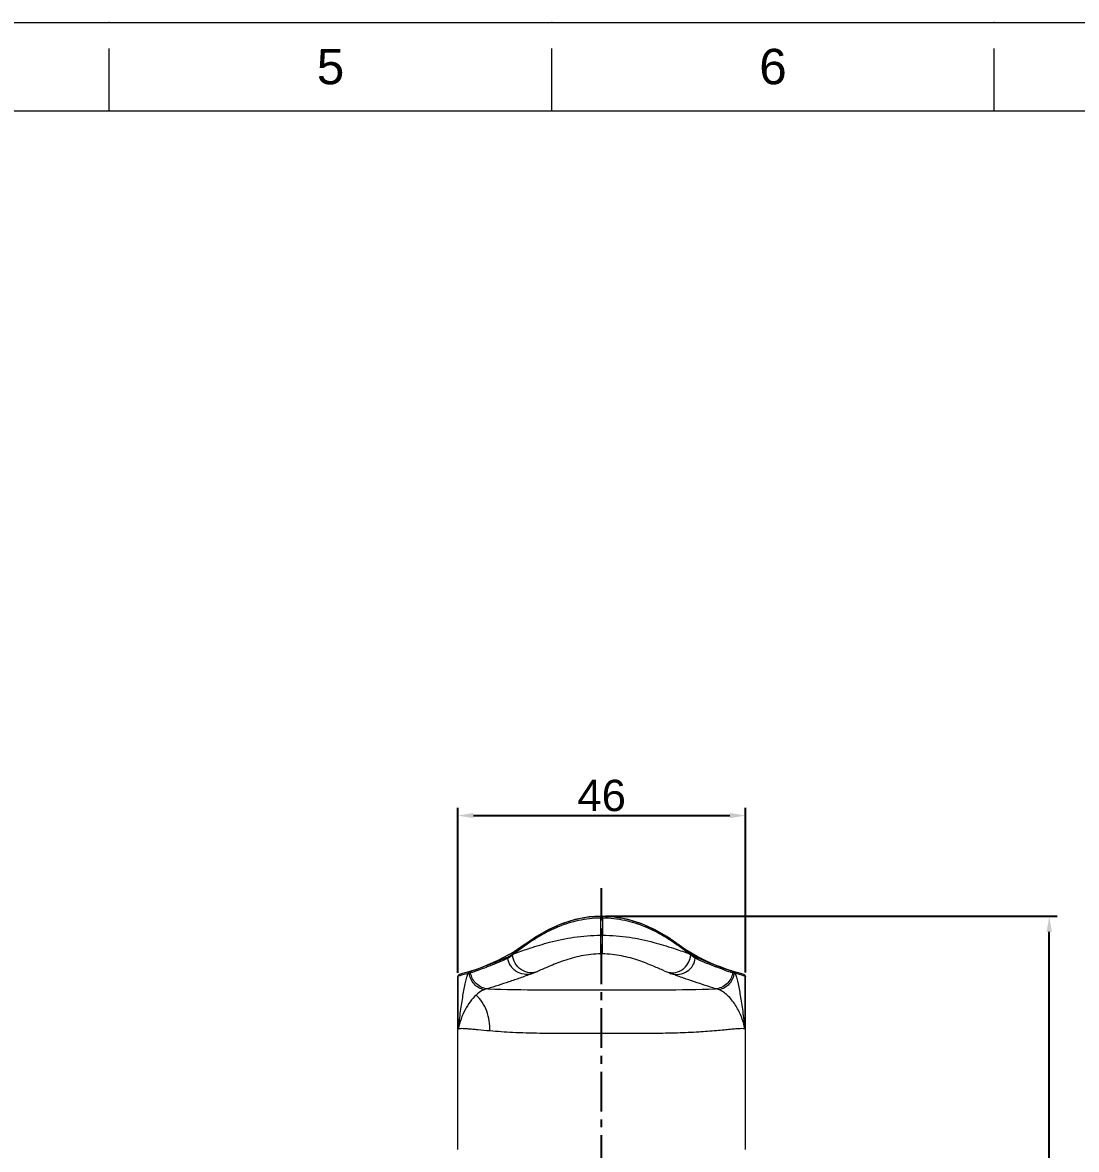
# Model space of a CAD drawing. Header units: millimetres. Extents: x 1991 to 2585, y -545 to -125.
# Drawn here: x 2273.7 to 2442.1, y -305.4 to -125.4 of the extents above; entities that cross this region are included whole.
import ezdxf

# ---------------------------------------------------------------- set-up
doc = ezdxf.new("R2010")
doc.units = ezdxf.units.MM
doc.header["$LTSCALE"] = 0.1
doc.linetypes.add('CENTERX2', pattern=[101.6, 63.5, -12.7, 12.7, -12.7])
doc.layers.get('0').update_dxf_attribs({"lineweight": 13})
doc.layers.add('CENTER', color=1, linetype='CENTERX2')
doc.layers.add('DIM', color=3, linetype='Continuous', lineweight=9)
doc.styles.get("Standard").update_dxf_attribs({"font": 'arial.ttf'})
doc.dimstyles.new('ISO-25', dxfattribs={"dimtxt": 2.5, "dimasz": 2.5, "dimexe": 1.25, "dimexo": 0.625, "dimtad": 1, "dimtxsty": 'Standard', "dimcen": 2.5, "dimadec": 0, "dimazin": 0, "dimtfac": 1, "dimtmove": 0, "dimatfit": 3, "dimfxl": 0, "dimarcsym": 0})

# ---------------------------------------------------------------- blocks, each defined once
blk = doc.blocks.new('*D12')
at = {"layer": 'Defpoints', "color": 0}
for p in [(2389.24, -252.1), (2343.25, -277.86), (2389.24, -277.8)]:
    blk.add_point(p, dxfattribs=at)
at = {"layer": 'DIM', "color": 3, "linetype": 'ByBlock', "lineweight": -2}
for p, q in [((2343.25, -277.24), (2343.25, -250.85)), ((2389.24, -277.17), (2389.24, -250.85)), ((2345.75, -252.1), (2386.74, -252.1))]:
    blk.add_line(p, q, dxfattribs=at)
at = {"layer": 'DIM', "color": 3}
for points in [[(2345.75, -251.68), (2345.75, -252.52), (2343.25, -252.1)], [(2386.74, -251.68), (2386.74, -252.52), (2389.24, -252.1)]]:
    blk.add_solid(points, dxfattribs=at)
at = {"layer": 'DIM', "color": 3, "insert": (2366.25, -248.92), "char_height": 5, "attachment_point": 5}
blk.add_mtext('46', dxfattribs=at)
blk = doc.blocks.new('*D14')
at = {"layer": 'Defpoints', "color": 0}
for p in [(2366.25, -268.18), (2437.78, -268.18), (2389.25, -408.01)]:
    blk.add_point(p, dxfattribs=at)
at = {"layer": 'DIM', "color": 3, "linetype": 'ByBlock', "lineweight": -2}
for p, q in [((2366.88, -268.18), (2439.03, -268.18)), ((2437.78, -405.51), (2437.78, -270.68)), ((2389.87, -408.01), (2439.03, -408.01))]:
    blk.add_line(p, q, dxfattribs=at)
at = {"layer": 'DIM', "color": 3}
for points in [[(2437.36, -270.68), (2438.19, -270.68), (2437.78, -268.18)], [(2437.36, -405.51), (2438.19, -405.51), (2437.78, -408.01)]]:
    blk.add_solid(points, dxfattribs=at)
at = {"layer": 'DIM', "color": 3, "insert": (2434.15, -338.1), "char_height": 5, "attachment_point": 5, "rotation": 90}
blk.add_mtext('139,8', dxfattribs=at)

msp = doc.modelspace()

# ---------------------------------------------------------------- linework, layer by layer
for p, q in [((2287.572, -139.541), (2287.572, -129.541)), ((2358.279, -139.541), (2358.279, -129.541)), ((2428.986, -139.541), (2428.986, -129.541)), ((2570.4, -139.541), (2004.744, -139.541))]:
    msp.add_line(p, q)
at = {"color": 7, "linetype": 'Continuous'}
for p, q in [((2366.075, -268.182), (2366.093, -268.182)), ((2366.096, -268.481), (2366.093, -268.181)), ((2366.405, -268.481), (2366.408, -268.181)), ((2368.265, -268.299), (2366.408, -268.181)), ((2366.096, -271.212), (2366.096, -268.481)), ((2366.405, -268.481), (2366.405, -271.212)), ((2366.116, -274.201), (2366.096, -271.212)), ((2366.382, -274.202), (2366.405, -271.212)), ((2354.055, -272.67), (2352.273, -273.867)), ((2354.152, -272.795), (2354.142, -272.802)), ((2378.276, -272.546), (2378.446, -272.669)), ((2378.358, -272.801), (2378.342, -272.79)), ((2351.196, -274.723), (2351.382, -274.644)), ((2351.433, -274.828), (2351.278, -274.918)), ((2352.376, -274.111), (2352.021, -274.393)), ((2352.11, -274.148), (2352.461, -273.88)), ((2352.532, -273.993), (2352.376, -274.111)), ((2352.376, -274.111), (2352.502, -274.068)), ((2380.138, -274.121), (2379.982, -274.003)), ((2380.013, -274.078), (2380.138, -274.121)), ((2380.053, -273.89), (2380.407, -274.16)), ((2380.493, -274.403), (2380.138, -274.121)), ((2380.407, -274.16), (2381.169, -274.513)), ((2381.223, -274.909), (2381.019, -274.789)), ((2381.114, -274.632), (2381.293, -274.708)), ((2381.169, -274.513), (2381.191, -274.523)), ((2381.191, -274.523), (2383.097, -275.404)), ((2381.293, -274.708), (2381.306, -274.713)), ((2383.097, -275.404), (2381.535, -274.621)), ((2383.081, -275.442), (2383.22, -275.498)), ((2383.097, -275.404), (2383.097, -275.404)), ((2345.376, -276.954), (2344.574, -277.179)), ((2345.086, -277.29), (2345.314, -277.242)), ((2345.61, -277.155), (2345.314, -277.243)), ((2345.464, -276.928), (2345.376, -276.954)), ((2345.524, -276.911), (2345.444, -276.949)), ((2345.524, -276.91), (2345.464, -276.928)), ((2345.526, -276.91), (2345.524, -276.911)), ((2346.264, -276.67), (2345.526, -276.91)), ((2345.545, -276.905), (2346.209, -276.69)), ((2345.628, -277.15), (2345.61, -277.155)), ((2347.105, -276.353), (2346.264, -276.67)), ((2346.34, -276.643), (2347.694, -276.128)), ((2347.714, -276.12), (2347.105, -276.353)), ((2347.714, -276.12), (2347.822, -276.078)), ((2347.801, -276.347), (2347.781, -276.355)), ((2355.274, -277.298), (2355.435, -277.237)), ((2356.128, -276.95), (2356.015, -276.998)), ((2376.25, -276.903), (2376.502, -277.01)), ((2384.498, -276.26), (2384.488, -276.256)), ((2385.249, -276.29), (2384.574, -276.031)), ((2384.584, -276.035), (2384.594, -276.038)), ((2384.594, -276.038), (2386.13, -276.626)), ((2386.168, -276.639), (2385.249, -276.29)), ((2386.13, -276.626), (2386.2, -276.652)), ((2386.975, -276.906), (2386.168, -276.639)), ((2386.892, -277.15), (2386.871, -277.144)), ((2387.187, -277.239), (2386.892, -277.15)), ((2386.978, -276.907), (2386.975, -276.906)), ((2387.187, -277.239), (2387.19, -277.194)), ((2387.187, -277.238), (2387.411, -277.286)), ((2387.411, -277.286), (2387.412, -277.259)), ((2343.251, -277.854), (2343.25, -277.86)), ((2343.25, -277.86), (2343.25, -277.861)), ((2343.25, -305.439), (2343.25, -277.861)), ((2343.251, -277.854), (2343.255, -277.809)), ((2343.265, -277.83), (2343.251, -277.854)), ((2343.255, -277.809), (2343.258, -277.795)), ((2343.322, -277.653), (2343.257, -277.795)), ((2343.346, -277.782), (2343.265, -277.83)), ((2343.594, -277.692), (2343.346, -277.781)), ((2343.346, -286.202), (2343.346, -277.782)), ((2343.53, -277.504), (2343.528, -277.505)), ((2343.861, -277.612), (2343.594, -277.692)), ((2344.927, -277.307), (2343.861, -277.612)), ((2355.061, -277.378), (2355.025, -277.391)), ((2355.279, -277.297), (2355.062, -277.378)), ((2355.274, -277.298), (2355.062, -277.378)), ((2377.239, -277.306), (2377.245, -277.308)), ((2377.239, -277.306), (2377.481, -277.395)), ((2377.503, -277.403), (2377.482, -277.395)), ((2388.64, -277.612), (2387.573, -277.305)), ((2388.907, -277.693), (2388.64, -277.612)), ((2389.155, -277.781), (2388.907, -277.693)), ((2388.974, -277.506), (2388.971, -277.504)), ((2389.062, -277.55), (2388.971, -277.504)), ((2389.177, -277.65), (2389.062, -277.55)), ((2389.155, -277.782), (2389.155, -286.199)), ((2389.204, -277.806), (2389.155, -277.782)), ((2389.244, -277.795), (2389.177, -277.65)), ((2389.243, -277.795), (2389.246, -277.811)), ((2389.246, -277.811), (2389.25, -277.855)), ((2389.25, -277.861), (2389.25, -277.855)), ((2389.25, -277.862), (2389.25, -277.861)), ((2389.25, -305.439), (2389.25, -277.862))]:
    msp.add_line(p, q, dxfattribs=at)
for points in [[(2366.093, -268.181), (2364.255, -268.297), (2362.036, -268.706), (2359.813, -269.415), (2357.719, -270.363), (2355.843, -271.445), (2354.225, -272.546), (2354.055, -272.67)], [(2366.408, -268.181), (2366.367, -268.181), (2366.093, -268.181)], [(2378.276, -272.546), (2376.659, -271.445), (2374.789, -270.366), (2372.696, -269.418), (2370.488, -268.711), (2368.265, -268.299)], [(2381.535, -274.621), (2379.609, -273.474), (2378.446, -272.669)], [(2352.273, -273.867), (2349.681, -275.274), (2347.714, -276.119)], [(2384.584, -276.035), (2384.306, -275.925), (2383.506, -275.588), (2383.097, -275.404)], [(2344.574, -277.179), (2344.03, -277.338), (2343.528, -277.505)], [(2355.435, -277.237), (2355.706, -277.127), (2356.015, -276.998)], [(2376.501, -277.01), (2376.817, -277.141), (2377.085, -277.248), (2377.245, -277.308)], [(2387.929, -277.179), (2387.122, -276.949), (2387.035, -276.924), (2386.978, -276.907)], [(2388.974, -277.506), (2388.473, -277.338), (2387.929, -277.179)], [(2343.53, -277.504), (2343.437, -277.552), (2343.322, -277.653)]]:
    msp.add_lwpolyline(points, dxfattribs=at)
for centre, radius, start, end in [((2366.25, -286.71), 18.23, 89.51426, 90.48574), ((2366.241, -292.753), 21.542, 89.56386, 90.38598), ((2376.629, -304.455), 38.828, 125.13576, 125.37277), ((2356.257, -303.916), 38.165, 54.64347, 54.83841), ((2351.574, -274.873), 0.299, 130.00901, 188.55002), ((2366.241, -292.747), 18.546, 89.56345, 90.38582), ((2380.204, -274.365), 0.291, 352.65016, 355.77318), ((2380.932, -274.867), 0.294, 351.81753, 0.06104), ((2408.467, -213.085), 67.561, 246.21808, 247.8463), ((2421.627, -179.071), 103.794, 247.14035, 248.20004), ((2342.148, -265.153), 12.231, 289.3923, 290.0436), ((2377.527, -274.572), 2.645, 247.20156, 263.34391), ((2377.533, -274.532), 2.686, 263.32118, 263.78438), ((2424.333, -174.379), 109.392, 247.79445, 248.63892), ((2439.44, -134.645), 151.658, 248.24104, 248.79092), ((2344.793, -275.309), 2.003, 273.83018, 278.41039), ((2354.241, -274.5), 2.983, 285.95174, 290.26809), ((2378.258, -274.509), 2.977, 250.09233, 254.91337), ((2387.71, -275.347), 1.962, 261.25104, 266.00752), ((2388.857, -277.778), 0.297, 55.51936, 66.84474), ((2388.856, -277.78), 0.299, 359.77703, 55.53114)]:
    msp.add_arc(centre, radius, start, end, dxfattribs=at)
for points, knots in [([(2354.063, -272.664), (2354.796, -272.128), (2356.418, -271.024), (2359.19, -269.571), (2362.466, -268.48), (2364.853, -268.194), (2366.075, -268.182)], [0, 0, 0, 0, 0.2090534, 0.4513479, 0.718512, 1, 1, 1, 1]), ([(2366.427, -268.182), (2367.654, -268.194), (2370.042, -268.481), (2373.314, -269.573), (2376.078, -271.022), (2377.698, -272.123), (2378.431, -272.659)], [0, 0, 0, 0, 0.2829581, 0.5492381, 0.7907066, 1, 1, 1, 1]), ([(2366.096, -268.481), (2364.909, -268.491), (2362.588, -268.753), (2359.38, -269.765), (2356.635, -271.134), (2355.017, -272.186), (2354.283, -272.703)], [0, 0, 0, 0, 0.2796057, 0.5458101, 0.7885825, 1, 1, 1, 1]), ([(2378.236, -272.715), (2377.5, -272.197), (2375.881, -271.143), (2373.139, -269.773), (2369.929, -268.755), (2367.601, -268.491), (2366.405, -268.481)], [0, 0, 0, 0, 0.2117487, 0.4535933, 0.7187842, 1, 1, 1, 1]), ([(2352.502, -274.068), (2353.26, -273.807), (2355.056, -273.18), (2358.134, -272.241), (2361.907, -271.439), (2364.66, -271.219), (2366.096, -271.212)], [0, 0, 0, 0, 0.1724432, 0.4088445, 0.6912732, 1, 1, 1, 1]), ([(2366.405, -271.212), (2367.844, -271.221), (2370.601, -271.443), (2374.379, -272.25), (2377.458, -273.192), (2379.254, -273.818), (2380.013, -274.078)], [0, 0, 0, 0, 0.3089874, 0.5915573, 0.8279154, 1, 1, 1, 1]), ([(2352.461, -273.88), (2352.576, -273.791), (2353.103, -273.383), (2353.633, -272.979), (2354.054, -272.67)], [0, 0, 0, 0, 0.2179004, 1, 1, 1, 1]), ([(2354.142, -272.802), (2353.991, -272.91), (2353.449, -273.3), (2352.917, -273.702), (2352.532, -273.993)], [0, 0, 0, 0, 0.2778547, 1, 1, 1, 1]), ([(2379.982, -274.003), (2379.863, -273.913), (2379.326, -273.506), (2378.785, -273.105), (2378.358, -272.801)], [0, 0, 0, 0, 0.2215887, 1, 1, 1, 1]), ([(2378.446, -272.67), (2378.598, -272.781), (2379.138, -273.182), (2379.67, -273.595), (2380.053, -273.89)], [0, 0, 0, 0, 0.2799734, 1, 1, 1, 1]), ([(2351.278, -274.918), (2350.99, -275.045), (2349.839, -275.541), (2348.676, -276.007), (2347.801, -276.347)], [0, 0, 0, 0, 0.2514882, 1, 1, 1, 1]), ([(2347.822, -276.078), (2348.104, -275.969), (2349.233, -275.529), (2350.358, -275.076), (2351.196, -274.723)], [0, 0, 0, 0, 0.2493508, 1, 1, 1, 1]), ([(2355.06, -277.368), (2354.671, -277.479), (2353.8, -277.543), (2352.759, -277.157), (2352.076, -276.583), (2351.553, -275.915), (2351.337, -275.313), (2351.278, -274.918)], [0, 0, 0, 0, 0.2394561, 0.5012562, 0.634187, 0.7636599, 1, 1, 1, 1]), ([(2351.382, -274.644), (2351.419, -274.628), (2351.508, -274.577), (2351.754, -274.416), (2351.957, -274.263), (2352.11, -274.148)], [0, 0, 0, 0, 0.1357206, 0.3487527, 1, 1, 1, 1]), ([(2352.021, -274.393), (2351.962, -274.44), (2351.769, -274.589), (2351.574, -274.736), (2351.433, -274.828)], [0, 0, 0, 0, 0.3105321, 1, 1, 1, 1]), ([(2352.11, -274.148), (2352.077, -274.177), (2352.024, -274.255), (2352.015, -274.348), (2352.021, -274.393)], [0, 0, 0, 0, 0.4912844, 1, 1, 1, 1]), ([(2356.015, -276.998), (2355.637, -277.158), (2354.724, -277.31), (2353.361, -276.839), (2352.357, -275.764), (2352.064, -274.837), (2352.021, -274.393)], [0, 0, 0, 0, 0.224847, 0.4854302, 0.7558734, 1, 1, 1, 1]), ([(2352.376, -274.111), (2352.371, -274.068), (2352.379, -273.98), (2352.429, -273.907), (2352.461, -273.88)], [0, 0, 0, 0, 0.5127002, 1, 1, 1, 1]), ([(2366.116, -274.201), (2365.069, -274.209), (2363.038, -274.432), (2360.273, -275.224), (2358.015, -276.127), (2356.688, -276.712), (2356.127, -276.951)], [0, 0, 0, 0, 0.3012099, 0.5831622, 0.8246168, 1, 1, 1, 1]), ([(2376.25, -276.903), (2375.681, -276.66), (2374.355, -276.077), (2372.111, -275.191), (2369.393, -274.425), (2367.405, -274.209), (2366.382, -274.202)], [0, 0, 0, 0, 0.1800501, 0.4219498, 0.7018983, 1, 1, 1, 1]), ([(2377.242, -277.202), (2377.621, -277.243), (2378.226, -277.178), (2378.959, -276.852), (2379.634, -276.362), (2380.244, -275.543), (2380.458, -274.772), (2380.493, -274.403)], [0, 0, 0, 0, 0.2408558, 0.3713569, 0.5047327, 0.7654018, 1, 1, 1, 1]), ([(2377.484, -277.383), (2377.873, -277.488), (2378.742, -277.54), (2379.975, -277.061), (2380.88, -276.109), (2381.166, -275.3), (2381.223, -274.908)], [0, 0, 0, 0, 0.2406641, 0.5030684, 0.7637995, 1, 1, 1, 1]), ([(2380.138, -274.121), (2380.143, -274.078), (2380.135, -273.99), (2380.085, -273.917), (2380.053, -273.89)], [0, 0, 0, 0, 0.5125328, 1, 1, 1, 1]), ([(2380.495, -274.387), (2380.498, -274.344), (2380.486, -274.257), (2380.435, -274.185), (2380.404, -274.158)], [0, 0, 0, 0, 0.5092882, 1, 1, 1, 1]), ([(2380.407, -274.16), (2380.554, -274.271), (2380.752, -274.416), (2380.991, -274.568), (2381.078, -274.617), (2381.114, -274.632)], [0, 0, 0, 0, 0.6497426, 0.8624733, 1, 1, 1, 1]), ([(2381.019, -274.789), (2380.983, -274.766), (2380.804, -274.643), (2380.63, -274.511), (2380.493, -274.403)], [0, 0, 0, 0, 0.1970869, 1, 1, 1, 1]), ([(2381.226, -274.866), (2381.226, -274.821), (2381.206, -274.731), (2381.149, -274.659), (2381.114, -274.632)], [0, 0, 0, 0, 0.5040438, 1, 1, 1, 1]), ([(2345.143, -277.019), (2345.082, -277.036), (2344.968, -277.114), (2344.926, -277.244), (2344.927, -277.307)], [0, 0, 0, 0, 0.5028673, 1, 1, 1, 1]), ([(2345.302, -276.974), (2345.237, -276.993), (2345.115, -277.078), (2345.079, -277.223), (2345.086, -277.29)], [0, 0, 0, 0, 0.499106, 1, 1, 1, 1]), ([(2345.444, -276.949), (2345.397, -276.981), (2345.321, -277.072), (2345.306, -277.188), (2345.314, -277.243)], [0, 0, 0, 0, 0.5087929, 1, 1, 1, 1]), ([(2348.043, -279.786), (2347.725, -279.761), (2347.069, -279.601), (2346.207, -279.044), (2345.578, -278.221), (2345.364, -277.567), (2345.314, -277.242)], [0, 0, 0, 0, 0.239319, 0.4952876, 0.7538323, 1, 1, 1, 1]), ([(2347.781, -276.355), (2347.423, -276.493), (2346.709, -276.766), (2345.993, -277.037), (2345.628, -277.15)], [0, 0, 0, 0, 0.501323, 1, 1, 1, 1]), ([(2387.187, -277.238), (2387.137, -277.564), (2386.924, -278.219), (2386.295, -279.043), (2385.432, -279.601), (2384.776, -279.761), (2384.457, -279.786)], [0, 0, 0, 0, 0.2461783, 0.5047479, 0.7607215, 1, 1, 1, 1]), ([(2386.871, -277.144), (2386.469, -277.018), (2385.68, -276.715), (2384.892, -276.414), (2384.498, -276.26)], [0, 0, 0, 0, 0.4987591, 1, 1, 1, 1]), ([(2387.19, -277.194), (2387.189, -277.131), (2387.15, -277.002), (2387.038, -276.926), (2386.978, -276.907)], [0, 0, 0, 0, 0.5024607, 1, 1, 1, 1]), ([(2387.413, -277.259), (2387.413, -277.196), (2387.371, -277.065), (2387.257, -276.988), (2387.196, -276.971)], [0, 0, 0, 0, 0.5005373, 1, 1, 1, 1]), ([(2387.573, -277.305), (2387.573, -277.242), (2387.532, -277.112), (2387.419, -277.034), (2387.357, -277.016)], [0, 0, 0, 0, 0.4967579, 1, 1, 1, 1]), ([(2343.346, -286.202), (2343.461, -285.256), (2343.689, -283.463), (2344.057, -280.974), (2344.389, -279.159), (2344.685, -277.987), (2344.841, -277.51), (2344.927, -277.307)], [0, 0, 0, 0, 0.315911, 0.5992922, 0.8341408, 0.9271373, 1, 1, 1, 1]), ([(2343.528, -277.505), (2343.474, -277.528), (2343.38, -277.608), (2343.346, -277.725), (2343.346, -277.781)], [0, 0, 0, 0, 0.5108444, 1, 1, 1, 1]), ([(2347.481, -279.925), (2347.182, -279.863), (2346.583, -279.639), (2345.822, -279.039), (2345.286, -278.224), (2345.118, -277.599), (2345.086, -277.29)], [0, 0, 0, 0, 0.2413183, 0.4973701, 0.754774, 1, 1, 1, 1]), ([(2355.027, -277.391), (2354.42, -277.621), (2353.224, -278.062), (2351.442, -278.656), (2349.721, -279.223), (2348.592, -279.587), (2348.043, -279.786)], [0, 0, 0, 0, 0.2636742, 0.5179482, 0.7630476, 1, 1, 1, 1]), ([(2384.457, -279.786), (2383.911, -279.588), (2382.786, -279.226), (2381.072, -278.66), (2379.297, -278.07), (2378.107, -277.629), (2377.502, -277.403)], [0, 0, 0, 0, 0.2370426, 0.4821683, 0.7364132, 1, 1, 1, 1]), ([(2387.411, -277.287), (2387.379, -277.595), (2387.21, -278.221), (2386.673, -279.037), (2385.91, -279.637), (2385.309, -279.859), (2385.01, -279.921)], [0, 0, 0, 0, 0.2452669, 0.5027063, 0.7587508, 1, 1, 1, 1]), ([(2387.573, -277.305), (2387.659, -277.507), (2387.815, -277.983), (2388.111, -279.155), (2388.444, -280.97), (2388.812, -283.459), (2389.04, -285.253), (2389.155, -286.199)], [0, 0, 0, 0, 0.0727917, 0.1657397, 0.4005272, 0.6839607, 1, 1, 1, 1]), ([(2389.25, -277.855), (2389.249, -277.851), (2389.24, -277.829), (2389.22, -277.815), (2389.204, -277.806)], [0, 0, 0, 0, 0.1934492, 1, 1, 1, 1]), ([(2346.199, -280.773), (2345.846, -281.095), (2345.189, -281.844), (2344.386, -283.143), (2343.736, -284.608), (2343.454, -285.66), (2343.346, -286.202)], [0, 0, 0, 0, 0.2301749, 0.4770171, 0.7337727, 1, 1, 1, 1]), ([(2348.385, -286.517), (2348.413, -285.455), (2348.169, -283.826), (2347.244, -281.923), (2346.571, -281.113), (2346.199, -280.773)], [0, 0, 0, 0, 0.5054448, 0.7600373, 1, 1, 1, 1]), ([(2347.481, -279.925), (2347.371, -279.968), (2346.905, -280.186), (2346.491, -280.503), (2346.2, -280.771)], [0, 0, 0, 0, 0.2287024, 1, 1, 1, 1]), ([(2348.043, -279.786), (2347.996, -279.79), (2347.804, -279.816), (2347.617, -279.873), (2347.481, -279.926)], [0, 0, 0, 0, 0.2440772, 1, 1, 1, 1]), ([(2348.043, -279.786), (2350.868, -279.892), (2356.934, -279.965), (2366.247, -279.94), (2375.559, -279.965), (2381.634, -279.892), (2384.457, -279.786)], [0, 0, 0, 0, 0.2328475, 0.4996453, 0.7672198, 1, 1, 1, 1]), ([(2385.01, -279.922), (2384.964, -279.904), (2384.785, -279.841), (2384.598, -279.798), (2384.457, -279.786)], [0, 0, 0, 0, 0.2580743, 1, 1, 1, 1]), ([(2389.155, -286.199), (2389.014, -285.496), (2388.616, -284.141), (2387.673, -282.323), (2386.657, -281.056), (2385.745, -280.289), (2385.258, -280.012), (2385.01, -279.922)], [0, 0, 0, 0, 0.2770054, 0.5410881, 0.7865203, 0.8978678, 1, 1, 1, 1]), ([(2348.385, -286.517), (2347.739, -286.461), (2346.825, -286.375), (2345.68, -286.267), (2344.985, -286.206), (2344.404, -286.163), (2343.941, -286.143), (2343.602, -286.15), (2343.415, -286.175), (2343.346, -286.202)], [0, 0, 0, 0, 0.3844977, 0.5442651, 0.6824018, 0.7982097, 0.8895472, 0.956505, 1, 1, 1, 1]), ([(2389.155, -286.199), (2389.116, -286.184), (2389.018, -286.163), (2388.758, -286.139), (2388.313, -286.148), (2387.643, -286.193), (2386.789, -286.269), (2385.759, -286.367), (2384.065, -286.526), (2381.59, -286.725), (2378.244, -286.869), (2374.484, -286.926), (2370.441, -286.929), (2367.664, -286.925), (2366.25, -286.925)], [0, 0, 0, 0, 0.0054554, 0.0129542, 0.0341731, 0.0634863, 0.10088, 0.1463228, 0.1987641, 0.3233838, 0.471141, 0.6367558, 0.8151377, 1, 1, 1, 1]), ([(2366.25, -286.925), (2364.56, -286.925), (2361.263, -286.931), (2356.517, -286.918), (2352.249, -286.805), (2349.593, -286.623), (2348.385, -286.517)], [0, 0, 0, 0, 0.2836537, 0.5533092, 0.796563, 1, 1, 1, 1])]:
    msp.add_open_spline(points, degree=3, knots=knots, dxfattribs=at)
msp.add_open_spline([(2386.2, -276.652), (2386.449, -276.742), (2386.701, -276.824), (2386.953, -276.901)], degree=3, dxfattribs=at)
for p in [(2287.572, -125.4), (2358.279, -125.4), (2428.986, -125.4)]:
    msp.add_point(p)
at = {"layer": 'CENTER'}
msp.add_line((2366.25, -441.609), (2366.25, -263.69), dxfattribs=at)
at = {"layer": 'DIM', "color": 7}
msp.add_lwpolyline([(1990.602, -125.4), (2584.542, -125.4), (2584.542, -545.4), (1990.602, -545.4)], close=True, dxfattribs=at)

# ---------------------------------------------------------------- texts
at = {"char_height": 5.657, "attachment_point": 5}
for s, insert in [('5', (2322.926, -132.47)), ('6', (2393.633, -132.47))]:
    msp.add_mtext_dynamic_manual_height_columns(s, width=50, gutter_width=12.5, heights=[0], dxfattribs=dict(at, insert=insert))

# ---------------------------------------------------------------- dimensions: what is measured, and where the dimension line sits
at = {"layer": 'DIM', "color": 7}
dim = msp.add_linear_dim(base=(2389.244, -252.101), p1=(2343.25, -277.861), p2=(2389.244, -277.795), dimstyle='ISO-25', override={"dimtxt": 5, "dimdec": 1, "dimcen": 5, "dimclrd": 3, "dimclre": 3, "dimclrt": 3, "dimtdec": 1, "dimfxl": 1.25, "dimtfill": 1, "dimarcsym": 1}, dxfattribs=at)
dim.commit()
dim.dimension.update_dxf_attribs({"geometry": '*D12', "text_midpoint": (2366.247, -252.101), "dimtype": 160})
dim = msp.add_linear_dim(base=(2437.775, -268.181), p1=(2389.25, -408.015), p2=(2366.25, -268.181), angle=90, dimstyle='ISO-25', override={"dimtxt": 5, "dimdec": 1, "dimcen": 5, "dimclrd": 3, "dimclre": 3, "dimclrt": 3, "dimtdec": 1, "dimfxl": 1.25, "dimtfill": 1, "dimarcsym": 1}, dxfattribs=at)
dim.commit()
dim.dimension.update_dxf_attribs({"geometry": '*D14', "text_midpoint": (2437.775, -338.098), "dimtype": 160})

doc.saveas('drawing.dxf')
